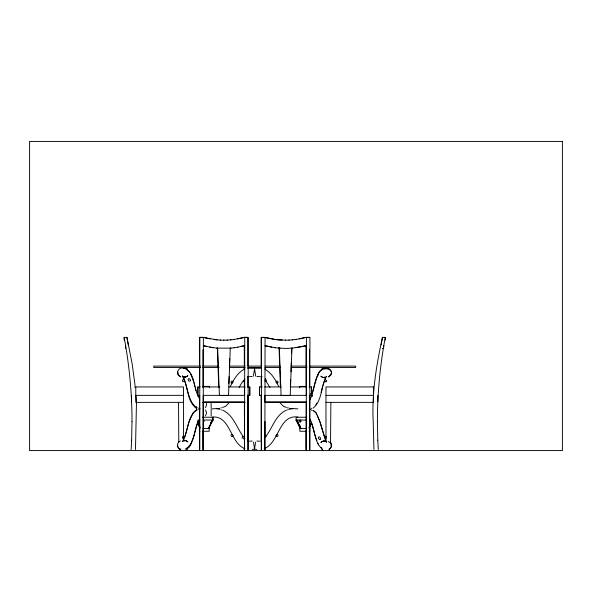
<?xml version="1.0" encoding="UTF-8"?>
<svg xmlns="http://www.w3.org/2000/svg" width="592" height="592" viewBox="0 0 592 592"><rect width="100%" height="100%" fill="white"/><g stroke="black" fill="none" stroke-linecap="round" stroke-linejoin="round"><path stroke-width="0.89" d="M199.704 386.939L197.883 386.939L197.883 395.352L199.704 395.352M199.637 450.031L199.637 395.352M203.145 450.031L203.145 402.36M217.649 348.029L219.403 395.523L228.519 395.523L230.273 348.029M244.503 450.031L244.503 402.36M244.57 395.352L244.57 386.939M248.011 450.031L248.011 395.352M247.944 395.352L249.765 395.352L249.765 386.939L247.944 386.939M261.398 395.352L259.577 395.352L259.577 386.939L262.308 386.939M261.331 450.031L261.331 395.352M264.839 450.031L264.839 421.46M279.343 348.029L281.096 395.523L290.213 395.523L291.96 348.029M306.197 450.031L306.197 402.36M306.264 395.352L306.264 386.939L290.509 386.939M309.705 450.031L309.705 395.352M309.638 386.939L311.459 386.939L311.459 395.352L309.638 395.352M325.97 441.78L325.97 386.939L373.641 386.939M373.441 402.36L373.419 386.939M136.486 401.864L135.479 449.535M199.674 449.535L199.867 337.366L203.374 337.373L210.175 338.92M203.182 449.535L203.374 337.373M244.54 449.535L244.74 337.366L248.24 337.373L248.048 449.535M261.368 449.535L261.56 337.366C268.516 337.433 275.213 340.237 282.258 340.089M264.876 449.535L265.068 337.373M306.234 449.535L306.427 337.366L309.934 337.373L309.742 449.535M211.129 402.641L211.159 408.317M132.016 421.378L131.631 440.159M377.407 421.386C377.43 393.214 380.071 365.049 385.281 337.366L382.476 337.366C376.394 364.924 371.754 393.147 373.197 421.46L373.937 449.535M252.318 449.439L254.538 449.091L255.581 442.083M211.159 409.294L211.144 415.828M291.56 353.72L291.693 348.029M229.733 358.456L229.437 367.921M291.308 362.4L290.99 371.865M229.111 376.601L228.815 383.697M264.75 421.378L264.816 437.125M177.874 372.065L178.473 375.18L180.856 377.089M290.679 379.753L290.361 386.85M131.143 449.535L131.631 440.152M330.528 443.06L330.876 402.36M309.653 423.406L310.082 420.039M187.353 369.748C187.716 368.254 184.911 366.485 184.97 368.513M254.397 369.719L253.376 376.179M381.152 344.818L382.476 337.366M329.478 450.031L329.7 448.877M322.618 386.569L321.093 392.311M309.668 425.929L309.224 427.609L311.029 423.406M265.149 368.394L264.898 367.728M322.921 385.355L324.401 380.797M242.098 438.376C241.987 434.602 246.368 436.844 243.305 438.99M189.107 421.763L184.704 437.318M264.779 436.859L265.371 436.297L266.06 436.482M197.543 422.999L193.525 437.31L190.987 443.867M311.747 393.917C315.225 385.74 314.974 374.669 322.618 368.986M324.771 380.234C320.96 389.395 321.36 401.702 313.027 408.177M189.344 421.26L193.31 412.446L196.603 409.938M184.467 437.34L184.238 437.88C188.323 428.911 187.723 416.383 196.337 410.293M198.512 420.749L198.024 421.874L198.253 421.326C193.606 430.214 194.96 443.933 185.155 449.21M318.082 374.743C314.145 382.817 313.782 392.111 309.646 400.118L309.934 399.519M325.193 379.198L325.63 378.207M208.702 427.047L208.702 428.453L212.535 420.039L211.61 421.578M322.277 369.112L323.151 368.032L324.253 368.92M184.031 438.346L183.098 440.248M325.038 379.265L325.496 378.295M186.776 449.128L189.381 446.96L190.757 444.348M318.318 374.262C319.806 364.65 338.572 368.971 328.22 377.089M190.461 444.969L191.268 443.275M317.8 375.335L318.614 373.641M208.687 428.453L212.883 420.039L212.891 417.234L212.972 420.039L209.908 425.389M311.399 423.095L309.165 427.683L311.451 423.095M243.934 449.217L244.511 448.04M239.131 387.457L241.654 383.068L244.844 379.132M230.325 386.628C233.559 379.783 237.725 372.22 244.888 368.964M315.765 405.157L316.816 403.108M210.944 423.095L212.535 420.039L210.878 422.962M264.979 379.901L265.682 378.621M266.541 379.946L265.838 381.226L264.92 381.152M311.57 408.539L311.592 408.495A7.348 3.559 90 0 0 311.725 408.228M198.002 409.575L197.972 409.62A7.348 3.781 90 0 0 197.772 410.012M210.952 423.11L212.972 420.039L203.907 420.039L204.055 421.637M324.105 368.513C324.157 366.389 321.175 368.446 321.774 369.889M205.55 407.659L206.608 404.721L206.127 402.641M205.55 415.828L206.608 412.89L205.55 409.953M210.959 422.806L212.883 420.039M186.265 450.482L187.62 448.618L187.324 447.959M264.232 438.472C272.216 429.54 274.732 415.406 286.432 410.13M229.126 402.745L225.759 406.186L222.644 407.481M325.97 381.818L326.806 380.767L324.631 379.006M182.38 441.543L182.972 440.951A4.248 3.271 46.4 0 1 186.584 440.951L187.901 441.965L187.449 441.573A4.218 2.99 37.1 0 0 182.351 441.573M232.249 434.313C229.274 435.016 232.39 438.309 233.196 435.342M275.879 382.262C276.686 379.294 279.846 382.617 276.827 383.29M320.62 439.264L320.176 439.567M321.752 447.959L321.449 448.618L322.81 450.482M326.473 376.571L325.859 377.163A4.248 3.337 44.6 0 1 322.174 377.163L320.849 376.149L321.301 376.542A4.218 3.049 35.4 0 0 326.503 376.542M193.355 436.334L193.717 435.549M315.862 381.773L315.469 382.506M220.905 408.036L220.957 407.992A7.348 7.348 0 0 0 221.349 407.592M288.119 409.62L288.171 409.575A7.348 7.348 0 0 0 287.719 410.012M324.409 437.592L326.037 436.267L326.37 436.578M325.304 438.665L326.384 437.784M184.438 379.006C180.723 379.472 182.869 383.794 184.785 380.523M188.508 378.621C186.376 381.914 193.525 382.143 189.218 378.599M329.315 448.951C332.119 447.981 332.319 443.993 330.38 442.083M328.819 449.454C332.452 448.218 331.705 442.453 328.22 441.521M180.397 441.018C176.379 442.143 176.423 448.958 180.893 449.298M328.678 376.586C335.583 373.552 328.952 365.286 323.439 368.579M264.18 448.64C279.387 442.942 278.536 414.37 297.88 417.042M244.74 337.366L234.025 339.468M240.907 346.498L244.289 345.647M244.725 345.647L237.488 347.201M306.427 337.366L295.719 339.468M302.601 346.498L305.983 345.647M306.419 345.647L292.27 348.14M219.647 408.362L212.054 408.872M289.429 409.25L292.7 408.732M237.473 338.92L244.274 337.366L247.782 337.366L247.826 365.834M299.167 338.92L305.968 337.366L309.475 337.366M301.742 346.675L295.734 347.748M234.04 347.748L237.925 347.201M247.626 368.261L261.449 368.261M256.876 376.564L259.629 376.401M252.192 441.047L249.447 441.21M198.942 408.931L199.867 408.791M309.372 409.235L310.756 409.176M230.562 339.852L234.491 339.468M292.256 339.852L296.185 339.468M230.577 348.14L234.476 347.748M249.447 376.401L252.192 376.564M259.629 441.21L256.876 441.047M227.084 340.089L231.028 339.852M288.77 340.089L292.714 339.852M231.013 348.14L216.642 348.14M292.7 348.14L285.736 348.451L274.866 347.748M223.591 340.171L227.543 340.089M285.285 340.171L289.236 340.089M124.135 340.089L124.135 337.366L126.94 337.366L132.194 364.05L135.087 385.614M382.41 348.451L383.808 348.414M200.636 366.1L153.765 366.1L153.765 367.499L200.636 367.499M202.486 366.1L218.196 366.1M229.296 366.1L245.007 366.1M247.782 366.1L261.649 366.1M265.349 366.1L280.142 366.1M291.234 366.1L306.945 366.1M309.72 366.1L355.666 366.1L355.666 367.499L309.72 367.499M202.486 367.499L219.121 367.499M229.296 367.499L245.007 367.499M247.782 367.499L261.649 367.499M265.349 367.499L280.142 367.499M291.234 367.499L306.945 367.499M199.822 386.384L199.637 387.79M203.189 386.384L209.45 386.384L209.45 387.79M305.879 386.384L299.626 386.384L299.626 387.79M309.246 386.384L309.438 387.79M134.377 386.939L183.446 386.939L183.446 439.945M202.434 386.939L219.75 386.939M228.815 386.939L245.214 386.939M264.772 386.939L281.318 386.939M131.579 395.352L131.579 401.864M135.775 395.352L183.446 395.352M244.659 395.352L203.204 395.352L203.263 401.864L244.659 401.864M306.353 395.352L264.898 395.352L264.957 401.864L306.353 401.864M325.97 395.352L373.441 395.352M377.837 395.352L377.837 401.864M309.216 397.602L310.985 397.602M183.446 402.36L135.775 402.36L135.775 386.939M202.442 402.36L245.206 402.36M265.046 402.36L305.99 402.36M325.97 402.36L373.641 402.36M297.88 408.872L289.429 408.362M212.01 417.042C230.769 415.17 229.792 443.105 244.888 448.64M202.494 417.234L211.951 417.234M297.117 417.234L306.412 417.234M197.846 420.039L199.926 420.039M296.622 420.039L296.096 420.039L296.185 417.234M296.925 420.039L306.175 420.039M199.985 428.453L199.371 428.453L199.371 431.257L199.985 431.257M202.923 428.453L209.183 428.453L209.183 431.257L202.923 431.257M306.612 428.453L299.892 428.453L299.892 431.257L306.153 431.257M309.091 428.453L309.705 428.453L309.705 431.257L309.091 431.257M285.751 340.171L275.717 339.564M220.106 340.089L224.057 340.171M244.836 367.536L243.897 368.128L244.548 369.563M183.757 368.135C178.31 366.411 174.61 374.44 180.397 376.586M216.376 408.732L219.647 409.25M220.572 340.089L214.023 339.564M278.329 348.14L280.075 348.259M217.086 339.852L202.915 337.366L199.408 337.373L199.46 365.841M217.072 348.14L209.723 347.201M309.808 409.294L310.756 409.435M184.201 368.202C195.108 372.324 193.421 387.412 198.253 396.285L198.024 395.737L199.008 397.957M183.268 368.061L184.682 368.276M198.942 408.672L199.867 408.813M254.538 449.091L256.75 449.439M274.851 339.468L264.602 337.366L261.102 337.373L261.146 365.841M275.302 347.748L265.038 345.75M213.608 347.748L203.345 345.75M271.854 347.201L265.053 345.647M203.359 345.647L206.741 346.498M286.432 407.481L283.309 406.186L279.942 402.745M222.644 410.13C233.366 415.066 236.711 427.587 243.171 436.57M265.061 369.304C271.61 372.997 275.687 379.953 278.743 386.628M180.257 449.454L178.162 447.545M196.337 408.317C187.065 401.517 188.256 387.849 183.439 378.207L183.72 378.799L183.276 377.859M196.603 407.673C188.027 401.354 188.249 388.9 184.238 379.731L184.467 380.271L183.572 378.295M186.776 369.489L189.914 372.59M322.3 449.128C313.508 441.632 315.151 428.075 309.646 418.492M313.027 410.441L316.187 412.95L320.205 422.584M313.072 410.263L315.765 412.446L316.816 414.496M319.739 439.582C316.343 437.895 319.791 434.794 320.731 438.628M321.722 448.114L320.857 447.411M315.854 436.445L315.469 436.075M324.29 380.523L325.918 381.847M184.66 437.592C182.662 434.365 180.745 438.502 184.312 439.109M288.119 407.992L288.171 408.036A7.348 7.348 0 0 1 287.719 407.592M220.905 409.575L220.957 409.62A7.348 7.348 0 0 1 221.349 410.012M326.473 442.046L325.859 441.447A4.248 3.337 -44.6 0 0 322.174 441.447L320.849 442.468L321.301 442.076A4.218 3.049 -35.4 0 1 326.503 442.076M183.217 377.163L182.373 376.149L182.972 376.66A4.248 3.271 -46.4 0 0 186.584 376.66L187.901 375.646L187.449 376.038A4.218 2.99 -37.1 0 1 182.351 376.038M233.189 382.262C232.397 379.265 229.208 382.661 232.242 383.29M276.819 434.313C279.831 434.965 276.671 438.339 275.879 435.342M243.985 437.54L244.844 438.472M186.221 368.35L186.791 369.112M265.904 381.041L269.945 387.457M243.157 381.122L244 381.248L244.407 380.486M298.116 422.806L296.185 420.039L300.403 428.453L296.318 420.039L300.388 428.453L300.366 427.047M299.13 424.649L296.096 420.039L300.914 428.453L298.923 424.627M311.015 393.776L311.903 395.308M198.002 408.036L197.972 407.992A7.348 3.781 90 0 1 197.772 407.592M311.57 410.071L311.592 410.123A7.348 3.559 90 0 1 311.784 410.515M325.496 439.316L325.97 440.248M197.402 421.622L198.616 423.998M311.237 393.776L312.006 395.308M197.617 423.095L199.896 427.683L197.676 423.095M264.557 448.04L265.135 449.217M182.373 376.149L182.565 376.542A4.218 3.049 -35.4 0 0 183.15 377.089M317.8 443.275L318.082 443.867M318.318 444.348L318.614 444.969M190.461 373.641L190.757 374.262M190.987 374.743L193.525 381.307M311.089 393.776L311.799 395.308M317.393 415.688L319.236 419.972M296.54 420.039L300.388 428.453M300.447 420.039L301.15 421.637M197.321 421.719L199.844 427.609L198.068 420.875M324.601 437.34L324.83 437.88L320.657 423.931M325.193 439.412L319.502 420.475M316.92 440.5L315.987 438.073M297.517 420.039L298.131 421.719M299.049 424.242L300.588 428.453L300.373 425.929M311.747 423.694L315.159 435.505M198.401 421.622L199.238 423.998M198.135 420.89L199.859 426.018M198.32 421.719L199.733 426.765M195.922 390.683L195.227 388.086M193.902 382.602L194.901 386.746M179.716 448.877L179.946 450.031M255.7 376.179L254.538 368.52M126.94 337.366L128.412 345.647M124.135 337.366C129.345 365.049 131.986 393.214 132.016 421.386M253.494 442.083L254.397 447.892M300.144 421.815L299.863 420.039L300.077 422.562M178.784 441.884L178.54 402.36M136.093 396.44L136.486 401.864M377.792 440.152L378.273 449.535M280.438 387.634L279.069 348.029M218.744 387.634L217.382 348.029M177.829 445.487L177.874 446.553M377.792 440.159L377.407 421.378M309.49 349.768L309.52 365.834M309.527 367.625L309.557 387.412M309.623 425.648L309.668 449.535M305.983 345.336L306.02 365.841M306.02 367.632L306.057 387.279M306.131 430.517L306.16 449.535M261.168 376.223L261.19 387.412M261.198 394.938L261.279 441.388M247.848 376.216L247.87 387.412M247.878 394.938L247.959 441.38M244.289 345.336L244.326 365.841M244.348 381.107L244.363 387.412M244.385 401.864L244.452 437.599M202.93 349.768L202.96 365.834M202.967 367.625L202.997 387.272M203.078 430.51L203.108 449.535M199.46 367.632L199.497 387.412M199.563 425.655L199.6 449.535M385.281 337.366L385.281 340.089M383.808 345.647L383.808 346.498M311.459 386.939L311.459 394.509M259.577 386.939L259.577 395.352M249.765 386.939L249.765 395.352M197.883 386.939L197.883 394.509M196.529 406.608L196.529 410.152M125.608 345.647L125.608 348.37M260.806 376.579A15.34 15.34 0 0 1 262.219 376.83M323.817 377.511A15.34 7.437 -90 0 1 324.838 377.074M261.516 440.922A15.34 15.34 0 0 1 260.806 441.033M324.838 441.536A15.34 7.437 -90 0 1 324.49 441.425M324.15 441.284A15.34 7.437 -90 0 1 323.817 441.107M247.56 376.69A15.34 15.34 0 0 1 248.263 376.579M248.263 441.033A15.34 15.34 0 0 1 247.56 440.922M183.905 376.579A15.34 7.903 -90 0 1 184.275 376.69M184.63 376.83A15.34 7.903 -90 0 1 184.993 377.008M184.993 440.603A15.34 7.903 -90 0 1 184.63 440.781M184.275 440.922A15.34 7.903 -90 0 1 183.905 441.033M562.4 141.421L29.6 141.421L29.6 450.579L562.4 450.579L562.4 141.421M312.228 396.078L311.133 393.776L312.221 396.078"/></g></svg>
